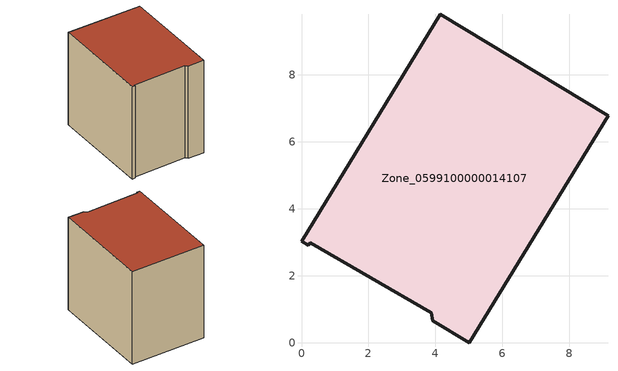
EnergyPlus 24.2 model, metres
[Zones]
Zone_0599100000014107
 floor ground (C_G): 3.87,0.89 0.26,2.98 0.21,2.9 0,3.03 4.14,9.81 9.16,6.78 5.02,0 3.92,0.66 z0
 wall outside (C_F): 9.16,6.78 4.14,9.81 0,3.03 0.21,2.9 0.26,2.98 3.87,0.89 3.92,0.66 5.02,0 9.16,6.78 z0:7.58
 roof outside (C_R): 0.26,2.98 3.87,0.89 3.92,0.66 5.02,0 9.16,6.78 4.14,9.81 0,3.03 0.21,2.9 z7.58
[BUILDING]
Pand.0599100000014107: North Axis=0; Terrain=City; Loads Convergence Tolerance Value=0.04; Temperature Convergence Tolerance Value=0.4; Solar Distribution=FullExterior; Maximum Number of Warmup Days=25; Minimum Number of Warmup Days=1
[Site:Location]
Rotterdam.The.Hague.AP_ZH_NLD Design_Conditions: Latitude=51.96; Longitude=4.45; Time Zone=1; Elevation=-4.5
[SITE:GROUNDTEMPERATURE:BUILDINGSURFACE]
18, 18, 18, 18, 18, 18, 18, 18, 18, 18, 18, 18
[MATERIAL] Thermal Absorptance=0.9; Solar Absorptance=0.7; Visible Absorptance=0.7
Name | Roughness | Thickness | Conductivity | Density | Specific Heat
G.TI.1946-1964 | MediumSmooth | 0.15 | 1 | 540 | 1210
F.TI.1946-1964 | Rough | 0.3 | 0.857143 | 1920 | 840
R.TI.1946-1964 | MediumRough | 0.2 | 0.277778 | 1500 | 1000
[CONSTRUCTION]
C_G: G.TI.1946-1964
C_F: F.TI.1946-1964
C_R: R.TI.1946-1964
[ZONE]
Zone_0599100000014107: Type=1; Multiplier=1; Ceiling Height=Autocalculate; Volume=Autocalculate; Floor Area=autocalculate; Part of Total Floor Area=Yes
[ZONEINFILTRATION:DESIGNFLOWRATE]
Infil_Zone_0599100000014107: Zone or ZoneList or Space or SpaceList=Zone_0599100000014107; Schedule=AlwaysOn; Design Flow Rate Calculation Method=Flow/Area; Flow Rate per Floor Area=0.003; Constant Term Coefficient=1; Temperature Term Coefficient=0; Velocity Term Coefficient=0; Velocity Squared Term Coefficient=0
[HVACTEMPLATE:ZONE:IDEALLOADSAIRSYSTEM]
Zone_0599100000014107: Maximum Heating Supply Air Temperature=50; Minimum Cooling Supply Air Temperature=13; Maximum Heating Supply Air Humidity Ratio=0.0156; Minimum Cooling Supply Air Humidity Ratio=0.0077; Heating Limit=NoLimit; Cooling Limit=NoLimit; Dehumidification Control Type=ConstantSensibleHeatRatio; Cooling Sensible Heat Ratio=0.7; Dehumidification Setpoint=60; Humidification Control Type=None; Humidification Setpoint=30; Outdoor Air Method=None; Outdoor Air Flow Rate per Person=0.00944; Outdoor Air Flow Rate per Zone Floor Area=0; Outdoor Air Flow Rate per Zone=0; Demand Controlled Ventilation Type=None; Outdoor Air Economizer Type=NoEconomizer; Heat Recovery Type=None; Sensible Heat Recovery Effectiveness=0.7; Latent Heat Recovery Effectiveness=0.65
[ZONECONTROL:THERMOSTAT]
ThermostatControl_Zone_0599100000014107: Zone or ZoneList=Zone_0599100000014107; Control Type Schedule=DualSetpointControlType; Control 1=Thermostat_Zone_0599100000014107; Temperature Difference Between Cutout And Setpoint=0
[THERMOSTATSETPOINT:DUALSETPOINT]
Thermostat_Zone_0599100000014107: Heating Setpoint Temperature Schedule=HeatingSetpoint_Zone_0599100000014107; Cooling Setpoint Temperature Schedule=CoolingSetpoint_Zone_0599100000014107
[SCHEDULE:COMPACT]
HeatingSetpoint_Zone_0599100000014107: Through: 12/31, For: AllDays, Until: 24:00, 21
CoolingSetpoint_Zone_0599100000014107: Through: 12/31, For: AllDays, Until: 24:00, 24
DualSetpointControlType: Through: 12/31, For: AllDays, Until: 24:00, 4
AlwaysOn: Through: 12/31, For: AllDays, Until: 24:00, 1
